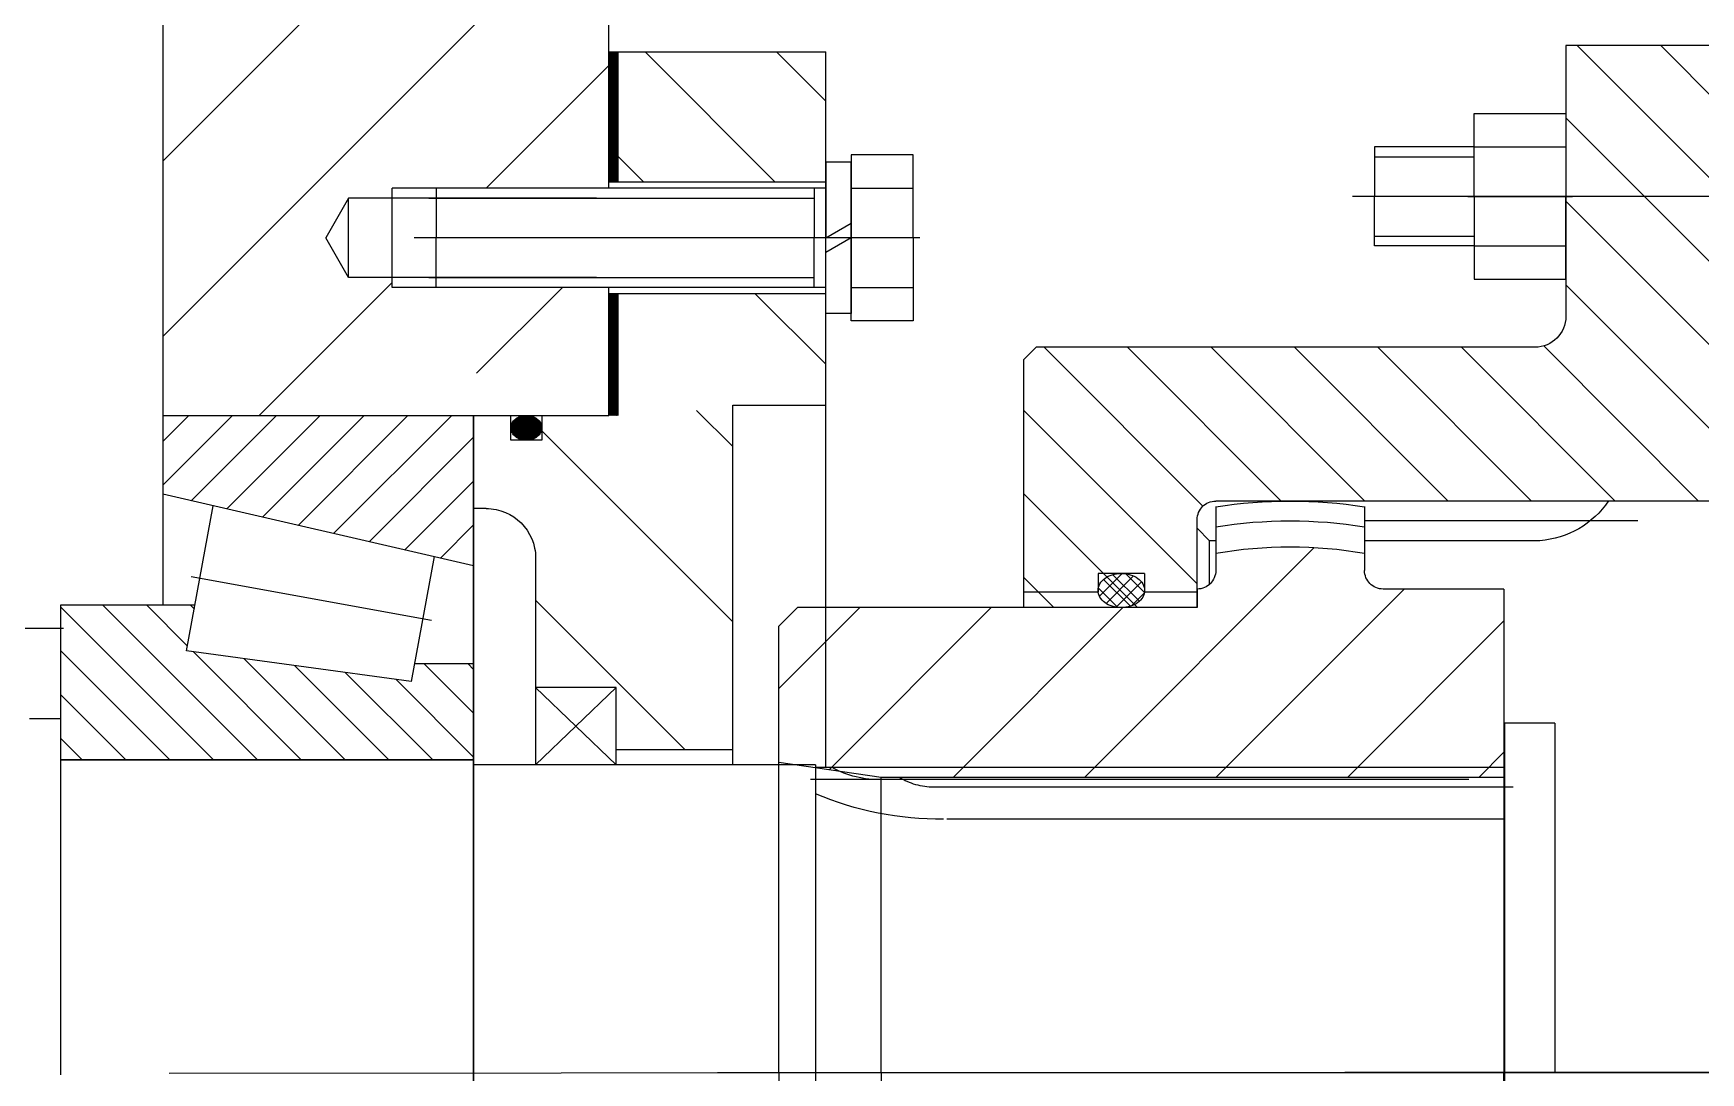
# Model space of a CAD drawing. Header units: millimetres. Extents: x 0 to 12600, y -349 to 8910.
# Drawn here: x 2510.5 to 2779.5, y 4841.2 to 5008.8 of the extents above; entities that cross this region are included whole.
import ezdxf

# ---------------------------------------------------------------- set-up
doc = ezdxf.new("R2010")
doc.units = ezdxf.units.MM
doc.header["$LTSCALE"] = 300
doc.linetypes.add('G', pattern=[2, 1.25, -0.25, 0.25, -0.25])
doc.linetypes.add('K', pattern=[2.5, 1.25, -0.25, 0.25, -0.25, 0.25, -0.25])
for name, color, linetype in [('01', 7, 'Continuous'), ('05', 142, 'G'), ('07', 6, 'K')]:
    doc.layers.add(name, color=color, linetype=linetype)

# ---------------------------------------------------------------- blocks, each defined once
blk = doc.blocks.new('FDSDSDFG')
at = {"layer": '05', "color": 4, "linetype": 'G', "ltscale": 0.8}
blk.add_line((-3508.49, 15467.5), (-3508.98, 14900.23), dxfattribs=at)
at = {"layer": '07', "color": 6, "linetype": 'K', "ltscale": 0.8}
for p, q in [((-3459.4, 15382.96), (-3558.56, 15382.96)), ((-3467.73, 15382.96), (-3467.73, 15292.96)), ((-3459.4, 15382.96), (-3459.4, 15271.78)), ((-3461.35, 15377.2), (-3461.35, 15270.98)), ((-3387.35, 15287.56), (-3387.35, 15277.56)), ((-3373.98, 15287.56), (-3387.35, 15287.56)), ((-3381.98, 15277.56), (-3381.98, 15287.56)), ((-3373.98, 15288.62), (-3373.98, 15207.01)), ((-3373.98, 15287.56), (-3360.6, 15287.56)), ((-3365.98, 15277.56), (-3365.98, 15287.56)), ((-3360.6, 15287.56), (-3360.6, 15277.56)), ((-3373.98, 15279.65), (-3373.98, 15271.36)), ((-3387.35, 15277.56), (-3373.98, 15277.56)), ((-3386.18, 15277.56), (-3386.18, 15273.46)), ((-3373.98, 15277.56), (-3386.18, 15277.56)), ((-3373.98, 15277.56), (-3376.34, 15273.46)), ((-3373.98, 15278.31), (-3373.98, 15224.84)), ((-3373.98, 15277.56), (-3361.78, 15277.56)), ((-3373.98, 15273.46), (-3371.61, 15277.56)), ((-3360.6, 15277.56), (-3373.98, 15277.56)), ((-3361.78, 15277.56), (-3361.78, 15273.46)), ((-3459.4, 15273.46), (-3343.98, 15273.46)), ((-3400.98, 15258.46), (-3400.98, 15273.46)), ((-3386.18, 15273.46), (-3373.98, 15273.46)), ((-3382.98, 15273.46), (-3382.98, 15238.46)), ((-3381.98, 15273.46), (-3381.98, 15209.38)), ((-3361.78, 15273.46), (-3373.98, 15273.46)), ((-3365.98, 15273.46), (-3365.98, 15209.38)), ((-3364.98, 15273.46), (-3364.98, 15238.46)), ((-3343.98, 15238.46), (-3343.98, 15273.46)), ((-3458.97, 15271.78), (-3558.98, 15271.78)), ((-3458.97, 15271.78), (-3458.97, 15216.63)), ((-3381.98, 15271.56), (-3373.98, 15271.56)), ((-3380.38, 15209.38), (-3380.38, 15271.56)), ((-3365.98, 15271.56), (-3373.98, 15271.56)), ((-3367.58, 15209.38), (-3367.58, 15271.56)), ((-3458.97, 15258.46), (-3400.98, 15258.46)), ((-3456.48, 15239.63), (-3456.48, 15258.46)), ((-3456.48, 15249.16), (-3456.48, 15256.46)), ((-3402.61, 15238.46), (-3381.98, 15238.46)), ((-3402.61, 15216.63), (-3402.61, 15238.46)), ((-3402.61, 15238.46), (-3381.98, 15238.46)), ((-3365.98, 15238.46), (-3343.98, 15238.46)), ((-3365.98, 15238.46), (-3113.69, 15238.46)), ((-3402.61, 15166.46), (-3402.61, 15236.46)), ((-3402.61, 15216.63), (-3402.61, 15231.63)), ((-3402.61, 15227.63), (-3406.61, 15227.63)), ((-3406.61, 15227.63), (-3406.61, 15222.63)), ((-3425.62, 15226.63), (-3458.98, 15226.63)), ((-3406.61, 15222.63), (-3402.61, 15222.63)), ((-3402.61, 15216.63), (-3615.34, 15216.63)), ((-3615.34, 15216.63), (-3402.61, 15216.63)), ((-3458.18, 15216.63), (-3458.18, 15149.96)), ((-3458.18, 15149.96), (-3458.18, 15216.63)), ((-3445.19, 15204.11), (-3457.72, 15216.63)), ((-3442.66, 15208.65), (-3450.64, 15216.63)), ((-3442.66, 15215.72), (-3443.57, 15216.63)), ((-3442.66, 15216.63), (-3442.66, 15207.09)), ((-3426.86, 15216.63), (-3415.32, 15166.46)), ((-3425.63, 15211.29), (-3420.29, 15216.63)), ((-3424.31, 15205.54), (-3413.22, 15216.63)), ((-3422.99, 15199.79), (-3406.15, 15216.63)), ((-3417.62, 15218.63), (-3417.61, 15216.63)), ((-3421.67, 15194.04), (-3402.61, 15213.09)), ((-3444.08, 15195.92), (-3458.18, 15210.02)), ((-3425.39, 15210.25), (-3445.53, 15206.56)), ((-3435.72, 15209.81), (-3428.63, 15171.06)), ((-3381.98, 15210.56), (-3373.98, 15210.56)), ((-3365.98, 15210.56), (-3373.98, 15210.56)), ((-3445.53, 15206.56), (-3440.58, 15170.32)), ((-3420.35, 15188.29), (-3402.61, 15206.02)), ((-3442.96, 15187.73), (-3458.18, 15202.95)), ((-3419.02, 15182.54), (-3402.61, 15198.95)), ((-3441.84, 15179.55), (-3458.18, 15195.88)), ((-3417.7, 15176.79), (-3402.61, 15191.88)), ((-3440.72, 15171.36), (-3458.18, 15188.81)), ((-3416.38, 15171.04), (-3402.61, 15184.81)), ((-3433.24, 15156.8), (-3458.18, 15181.74)), ((-3413.89, 15166.46), (-3402.61, 15177.74)), ((-3433.47, 15149.96), (-3458.18, 15174.67)), ((-3440.58, 15170.32), (-3417.2, 15174.6)), ((-3433.24, 15170.94), (-3433.85, 15171.56)), ((-3433.24, 15171.67), (-3433.24, 15149.96)), ((-3433.24, 15163.87), (-3439.83, 15170.46)), ((-3406.82, 15166.46), (-3402.61, 15170.67)), ((-3440.54, 15149.96), (-3458.18, 15167.6)), ((-3408.98, 15166.46), (-3433.24, 15166.46)), ((-3113.69, 15166.46), (-3431.93, 15166.46)), ((-3447.61, 15149.96), (-3458.18, 15160.53)), ((-3454.68, 15149.96), (-3458.18, 15153.46)), ((-3433.24, 15149.96), (-3508.98, 15149.96)), ((-3435.23, 15149.96), (-3508.98, 15149.96)), ((-3451.48, 15144.96), (-3451.48, 15149.96)), ((-3437.01, 15150.46), (-3437.01, 14999.46)), ((-3437.01, 15150.46), (-3437.01, 14999.46))]:
    blk.add_line(p, q, dxfattribs=at)
at = {"layer": '07', "color": 6, "linetype": 'K'}
for p, q in [((-3382.98, 15262.07), (-3394.37, 15273.46)), ((-3343.98, 15265.5), (-3351.94, 15273.46)), ((-3343.98, 15244.28), (-3364.98, 15265.28)), ((-3405.11, 15227.63), (-3435.93, 15258.46)), ((-3401.8, 15252.61), (-3407.65, 15258.46)), ((-3432.39, 15226.63), (-3456.48, 15250.72)), ((-3360.87, 15239.96), (-3364.98, 15244.07)), ((-3458.97, 15239.63), (-3446.48, 15239.63)), ((-3458.97, 15239.63), (-3446.48, 15226.63)), ((-3446.48, 15239.63), (-3458.97, 15226.63)), ((-3446.48, 15239.63), (-3446.48, 15226.63)), ((-3402.61, 15239.96), (-3382.98, 15239.96)), ((-3402.61, 15238.56), (-3401.22, 15239.96)), ((-3402.61, 15238.7), (-3401.36, 15239.96)), ((-3402.61, 15238.84), (-3401.5, 15239.96)), ((-3402.61, 15238.98), (-3401.64, 15239.96)), ((-3402.61, 15239.12), (-3401.78, 15239.96)), ((-3402.61, 15239.27), (-3401.92, 15239.96)), ((-3402.61, 15239.41), (-3402.06, 15239.96)), ((-3402.61, 15239.55), (-3402.21, 15239.96)), ((-3402.61, 15239.69), (-3402.35, 15239.96)), ((-3402.61, 15239.83), (-3402.49, 15239.96)), ((-3402.57, 15238.46), (-3401.07, 15239.96)), ((-3402.43, 15238.46), (-3400.93, 15239.96)), ((-3402.29, 15238.46), (-3400.79, 15239.96)), ((-3402.15, 15238.46), (-3400.65, 15239.96)), ((-3402.01, 15238.46), (-3400.51, 15239.96)), ((-3401.87, 15238.46), (-3400.37, 15239.96)), ((-3401.73, 15238.46), (-3400.23, 15239.96)), ((-3401.58, 15238.46), (-3400.08, 15239.96)), ((-3401.44, 15238.46), (-3399.94, 15239.96)), ((-3401.3, 15238.46), (-3399.8, 15239.96)), ((-3401.16, 15238.46), (-3399.66, 15239.96)), ((-3401.02, 15238.46), (-3399.52, 15239.96)), ((-3400.88, 15238.46), (-3399.38, 15239.96)), ((-3400.74, 15238.46), (-3399.24, 15239.96)), ((-3400.59, 15238.46), (-3399.09, 15239.96)), ((-3400.45, 15238.46), (-3398.95, 15239.96)), ((-3400.31, 15238.46), (-3398.81, 15239.96)), ((-3400.17, 15238.46), (-3398.67, 15239.96)), ((-3400.03, 15238.46), (-3398.53, 15239.96)), ((-3399.89, 15238.46), (-3398.39, 15239.96)), ((-3399.75, 15238.46), (-3398.25, 15239.96)), ((-3399.6, 15238.46), (-3398.1, 15239.96)), ((-3399.46, 15238.46), (-3397.96, 15239.96)), ((-3399.32, 15238.46), (-3397.82, 15239.96)), ((-3399.18, 15238.46), (-3397.68, 15239.96)), ((-3399.04, 15238.46), (-3397.54, 15239.96)), ((-3398.9, 15238.46), (-3397.4, 15239.96)), ((-3398.76, 15238.46), (-3397.26, 15239.96)), ((-3398.61, 15238.46), (-3397.11, 15239.96)), ((-3398.47, 15238.46), (-3396.97, 15239.96)), ((-3398.33, 15238.46), (-3396.83, 15239.96)), ((-3398.19, 15238.46), (-3396.69, 15239.96)), ((-3398.05, 15238.46), (-3396.55, 15239.96)), ((-3397.91, 15238.46), (-3396.41, 15239.96)), ((-3397.77, 15238.46), (-3396.27, 15239.96)), ((-3397.62, 15238.46), (-3396.12, 15239.96)), ((-3397.48, 15238.46), (-3395.98, 15239.96)), ((-3397.34, 15238.46), (-3395.84, 15239.96)), ((-3397.2, 15238.46), (-3395.7, 15239.96)), ((-3397.06, 15238.46), (-3395.56, 15239.96)), ((-3396.92, 15238.46), (-3395.42, 15239.96)), ((-3396.78, 15238.46), (-3395.28, 15239.96)), ((-3396.63, 15238.46), (-3395.13, 15239.96)), ((-3396.49, 15238.46), (-3394.99, 15239.96)), ((-3396.35, 15238.46), (-3394.85, 15239.96)), ((-3396.21, 15238.46), (-3394.71, 15239.96)), ((-3396.07, 15238.46), (-3394.57, 15239.96)), ((-3395.93, 15238.46), (-3394.43, 15239.96)), ((-3395.79, 15238.46), (-3394.29, 15239.96)), ((-3395.64, 15238.46), (-3394.14, 15239.96)), ((-3395.5, 15238.46), (-3394, 15239.96)), ((-3395.36, 15238.46), (-3393.86, 15239.96)), ((-3395.22, 15238.46), (-3393.72, 15239.96)), ((-3395.08, 15238.46), (-3393.58, 15239.96)), ((-3394.94, 15238.46), (-3393.44, 15239.96)), ((-3394.8, 15238.46), (-3393.3, 15239.96)), ((-3394.65, 15238.46), (-3393.15, 15239.96)), ((-3394.51, 15238.46), (-3393.01, 15239.96)), ((-3394.37, 15238.46), (-3392.87, 15239.96)), ((-3394.23, 15238.46), (-3392.73, 15239.96)), ((-3394.09, 15238.46), (-3392.59, 15239.96)), ((-3393.95, 15238.46), (-3392.45, 15239.96)), ((-3393.81, 15238.46), (-3392.31, 15239.96)), ((-3393.66, 15238.46), (-3392.16, 15239.96)), ((-3393.52, 15238.46), (-3392.02, 15239.96)), ((-3393.38, 15238.46), (-3391.88, 15239.96)), ((-3393.24, 15238.46), (-3391.74, 15239.96)), ((-3393.1, 15238.46), (-3391.6, 15239.96)), ((-3392.96, 15238.46), (-3391.46, 15239.96)), ((-3392.82, 15238.46), (-3391.32, 15239.96)), ((-3392.67, 15238.46), (-3391.17, 15239.96)), ((-3392.53, 15238.46), (-3391.03, 15239.96)), ((-3392.39, 15238.46), (-3390.89, 15239.96)), ((-3392.25, 15238.46), (-3390.75, 15239.96)), ((-3392.11, 15238.46), (-3390.61, 15239.96)), ((-3391.97, 15238.46), (-3390.47, 15239.96)), ((-3391.83, 15238.46), (-3390.33, 15239.96)), ((-3391.68, 15238.46), (-3390.18, 15239.96)), ((-3391.54, 15238.46), (-3390.04, 15239.96)), ((-3391.4, 15238.46), (-3389.9, 15239.96)), ((-3391.26, 15238.46), (-3389.76, 15239.96)), ((-3391.12, 15238.46), (-3389.62, 15239.96)), ((-3390.98, 15238.46), (-3389.48, 15239.96)), ((-3390.84, 15238.46), (-3389.34, 15239.96)), ((-3390.69, 15238.46), (-3389.19, 15239.96)), ((-3390.55, 15238.46), (-3389.05, 15239.96)), ((-3390.41, 15238.46), (-3388.91, 15239.96)), ((-3390.27, 15238.46), (-3388.77, 15239.96)), ((-3390.13, 15238.46), (-3388.63, 15239.96)), ((-3389.99, 15238.46), (-3388.49, 15239.96)), ((-3389.91, 15166.46), (-3317.91, 15238.46)), ((-3389.85, 15238.46), (-3388.35, 15239.96)), ((-3389.7, 15238.46), (-3388.2, 15239.96)), ((-3389.56, 15238.46), (-3388.06, 15239.96)), ((-3389.42, 15238.46), (-3387.92, 15239.96)), ((-3389.28, 15238.46), (-3387.78, 15239.96)), ((-3389.14, 15238.46), (-3387.64, 15239.96)), ((-3389, 15238.46), (-3387.5, 15239.96)), ((-3388.86, 15238.46), (-3387.36, 15239.96)), ((-3388.71, 15238.46), (-3387.21, 15239.96)), ((-3388.57, 15238.46), (-3387.07, 15239.96)), ((-3388.43, 15238.46), (-3386.93, 15239.96)), ((-3388.29, 15238.46), (-3386.79, 15239.96)), ((-3388.15, 15238.46), (-3386.65, 15239.96)), ((-3388.01, 15238.46), (-3386.51, 15239.96)), ((-3387.65, 15238.46), (-3387.99, 15238.8)), ((-3387.87, 15238.46), (-3386.37, 15239.96)), ((-3387.72, 15238.46), (-3386.22, 15239.96)), ((-3387.58, 15238.46), (-3386.08, 15239.96)), ((-3387.44, 15238.46), (-3385.94, 15239.96)), ((-3387.3, 15238.46), (-3385.8, 15239.96)), ((-3387.16, 15238.46), (-3385.66, 15239.96)), ((-3387.02, 15238.46), (-3385.52, 15239.96)), ((-3386.88, 15238.46), (-3385.38, 15239.96)), ((-3386.73, 15238.46), (-3385.23, 15239.96)), ((-3386.59, 15238.46), (-3385.09, 15239.96)), ((-3386.45, 15238.46), (-3384.95, 15239.96)), ((-3386.31, 15238.46), (-3384.81, 15239.96)), ((-3386.17, 15238.46), (-3384.67, 15239.96)), ((-3386.03, 15238.46), (-3384.53, 15239.96)), ((-3385.89, 15238.46), (-3384.39, 15239.96)), ((-3385.74, 15238.46), (-3384.24, 15239.96)), ((-3385.6, 15238.46), (-3384.1, 15239.96)), ((-3385.46, 15238.46), (-3383.96, 15239.96)), ((-3385.32, 15238.46), (-3383.82, 15239.96)), ((-3385.18, 15238.46), (-3383.68, 15239.96)), ((-3385.04, 15238.46), (-3383.54, 15239.96)), ((-3384.9, 15238.46), (-3383.4, 15239.96)), ((-3384.75, 15238.46), (-3383.25, 15239.96)), ((-3384.61, 15238.46), (-3383.11, 15239.96)), ((-3384.47, 15238.46), (-3382.98, 15239.95)), ((-3384.33, 15238.46), (-3382.98, 15239.81)), ((-3384.19, 15238.46), (-3382.98, 15239.67)), ((-3384.05, 15238.46), (-3382.98, 15239.53)), ((-3383.91, 15238.46), (-3382.98, 15239.39)), ((-3383.76, 15238.46), (-3382.98, 15239.25)), ((-3383.62, 15238.46), (-3382.98, 15239.1)), ((-3383.48, 15238.46), (-3382.98, 15238.96)), ((-3383.34, 15238.46), (-3382.98, 15238.82)), ((-3383.2, 15238.46), (-3382.98, 15238.68)), ((-3383.06, 15238.46), (-3382.98, 15238.54)), ((-3365.98, 15218.67), (-3346.19, 15238.46)), ((-3364.98, 15239.96), (-3343.98, 15239.96)), ((-3364.98, 15238.58), (-3363.6, 15239.96)), ((-3364.98, 15238.72), (-3363.74, 15239.96)), ((-3364.98, 15238.86), (-3363.88, 15239.96)), ((-3364.98, 15239), (-3364.02, 15239.96)), ((-3364.98, 15239.14), (-3364.16, 15239.96)), ((-3364.98, 15239.29), (-3364.3, 15239.96)), ((-3364.98, 15239.43), (-3364.45, 15239.96)), ((-3364.98, 15239.57), (-3364.59, 15239.96)), ((-3364.98, 15239.71), (-3364.73, 15239.96)), ((-3364.98, 15239.85), (-3364.87, 15239.96)), ((-3364.96, 15238.46), (-3363.46, 15239.96)), ((-3364.81, 15238.46), (-3363.31, 15239.96)), ((-3364.67, 15238.46), (-3363.17, 15239.96)), ((-3364.53, 15238.46), (-3363.03, 15239.96)), ((-3364.39, 15238.46), (-3362.89, 15239.96)), ((-3364.25, 15238.46), (-3362.75, 15239.96)), ((-3364.11, 15238.46), (-3362.61, 15239.96)), ((-3363.97, 15238.46), (-3362.47, 15239.96)), ((-3363.82, 15238.46), (-3362.32, 15239.96)), ((-3363.68, 15238.46), (-3362.18, 15239.96)), ((-3363.54, 15238.46), (-3362.04, 15239.96)), ((-3363.4, 15238.46), (-3361.9, 15239.96)), ((-3363.26, 15238.46), (-3361.76, 15239.96)), ((-3363.12, 15238.46), (-3361.62, 15239.96)), ((-3362.98, 15238.46), (-3361.48, 15239.96)), ((-3362.83, 15238.46), (-3361.33, 15239.96)), ((-3362.69, 15238.46), (-3361.19, 15239.96)), ((-3362.55, 15238.46), (-3361.05, 15239.96)), ((-3362.41, 15238.46), (-3360.91, 15239.96)), ((-3362.27, 15238.46), (-3360.77, 15239.96)), ((-3362.13, 15238.46), (-3360.63, 15239.96)), ((-3361.99, 15238.46), (-3360.49, 15239.96)), ((-3361.84, 15238.46), (-3360.34, 15239.96)), ((-3361.7, 15238.46), (-3360.2, 15239.96)), ((-3361.62, 15166.46), (-3289.62, 15238.46)), ((-3361.56, 15238.46), (-3360.06, 15239.96)), ((-3361.42, 15238.46), (-3359.92, 15239.96)), ((-3361.28, 15238.46), (-3359.78, 15239.96)), ((-3361.14, 15238.46), (-3359.64, 15239.96)), ((-3361, 15238.46), (-3359.5, 15239.96)), ((-3360.85, 15238.46), (-3359.35, 15239.96)), ((-3360.71, 15238.46), (-3359.21, 15239.96)), ((-3360.57, 15238.46), (-3359.07, 15239.96)), ((-3360.43, 15238.46), (-3358.93, 15239.96)), ((-3360.29, 15238.46), (-3358.79, 15239.96)), ((-3360.15, 15238.46), (-3358.65, 15239.96)), ((-3360.01, 15238.46), (-3358.51, 15239.96)), ((-3359.86, 15238.46), (-3358.36, 15239.96)), ((-3359.72, 15238.46), (-3358.22, 15239.96)), ((-3359.58, 15238.46), (-3358.08, 15239.96)), ((-3359.44, 15238.46), (-3357.94, 15239.96)), ((-3359.3, 15238.46), (-3357.8, 15239.96)), ((-3359.16, 15238.46), (-3357.66, 15239.96)), ((-3359.02, 15238.46), (-3357.52, 15239.96)), ((-3358.87, 15238.46), (-3357.37, 15239.96)), ((-3358.73, 15238.46), (-3357.23, 15239.96)), ((-3358.59, 15238.46), (-3357.09, 15239.96)), ((-3358.45, 15238.46), (-3356.95, 15239.96)), ((-3358.31, 15238.46), (-3356.81, 15239.96)), ((-3358.17, 15238.46), (-3356.67, 15239.96)), ((-3358.03, 15238.46), (-3356.53, 15239.96)), ((-3357.88, 15238.46), (-3356.38, 15239.96)), ((-3357.74, 15238.46), (-3356.24, 15239.96)), ((-3357.6, 15238.46), (-3356.1, 15239.96)), ((-3357.46, 15238.46), (-3355.96, 15239.96)), ((-3357.32, 15238.46), (-3355.82, 15239.96)), ((-3357.18, 15238.46), (-3355.68, 15239.96)), ((-3357.04, 15238.46), (-3355.54, 15239.96)), ((-3356.89, 15238.46), (-3355.39, 15239.96)), ((-3356.75, 15238.46), (-3355.25, 15239.96)), ((-3356.61, 15238.46), (-3355.11, 15239.96)), ((-3356.47, 15238.46), (-3354.97, 15239.96)), ((-3356.33, 15238.46), (-3354.83, 15239.96)), ((-3356.19, 15238.46), (-3354.69, 15239.96)), ((-3356.05, 15238.46), (-3354.55, 15239.96)), ((-3355.9, 15238.46), (-3354.4, 15239.96)), ((-3355.76, 15238.46), (-3354.26, 15239.96)), ((-3355.62, 15238.46), (-3354.12, 15239.96)), ((-3355.48, 15238.46), (-3353.98, 15239.96)), ((-3355.34, 15238.46), (-3353.84, 15239.96)), ((-3355.2, 15238.46), (-3353.7, 15239.96)), ((-3355.06, 15238.46), (-3353.56, 15239.96)), ((-3354.91, 15238.46), (-3353.41, 15239.96)), ((-3354.77, 15238.46), (-3353.27, 15239.96)), ((-3354.63, 15238.46), (-3353.13, 15239.96)), ((-3354.49, 15238.46), (-3352.99, 15239.96)), ((-3354.35, 15238.46), (-3352.85, 15239.96)), ((-3354.21, 15238.46), (-3352.71, 15239.96)), ((-3354.07, 15238.46), (-3352.57, 15239.96)), ((-3353.92, 15238.46), (-3352.42, 15239.96)), ((-3353.78, 15238.46), (-3352.28, 15239.96)), ((-3353.64, 15238.46), (-3352.14, 15239.96)), ((-3353.5, 15238.46), (-3352, 15239.96)), ((-3353.36, 15238.46), (-3351.86, 15239.96)), ((-3353.22, 15238.46), (-3351.72, 15239.96)), ((-3353.08, 15238.46), (-3351.58, 15239.96)), ((-3352.93, 15238.46), (-3351.43, 15239.96)), ((-3352.79, 15238.46), (-3351.29, 15239.96)), ((-3352.65, 15238.46), (-3351.15, 15239.96)), ((-3352.51, 15238.46), (-3351.01, 15239.96)), ((-3352.37, 15238.46), (-3350.87, 15239.96)), ((-3352.23, 15238.46), (-3350.73, 15239.96)), ((-3352.09, 15238.46), (-3350.59, 15239.96)), ((-3351.95, 15238.46), (-3350.45, 15239.96)), ((-3351.8, 15238.46), (-3350.3, 15239.96)), ((-3351.66, 15238.46), (-3350.16, 15239.96)), ((-3351.52, 15238.46), (-3350.02, 15239.96)), ((-3351.38, 15238.46), (-3349.88, 15239.96)), ((-3351.24, 15238.46), (-3349.74, 15239.96)), ((-3351.1, 15238.46), (-3349.6, 15239.96)), ((-3350.96, 15238.46), (-3349.46, 15239.96)), ((-3350.81, 15238.46), (-3349.31, 15239.96)), ((-3350.67, 15238.46), (-3349.17, 15239.96)), ((-3350.53, 15238.46), (-3349.03, 15239.96)), ((-3350.39, 15238.46), (-3348.89, 15239.96)), ((-3350.25, 15238.46), (-3348.75, 15239.96)), ((-3350.11, 15238.46), (-3348.61, 15239.96)), ((-3349.97, 15238.46), (-3348.47, 15239.96)), ((-3349.82, 15238.46), (-3348.32, 15239.96)), ((-3349.68, 15238.46), (-3348.18, 15239.96)), ((-3349.54, 15238.46), (-3348.04, 15239.96)), ((-3349.4, 15238.46), (-3347.9, 15239.96)), ((-3349.26, 15238.46), (-3347.76, 15239.96)), ((-3349.12, 15238.46), (-3347.62, 15239.96)), ((-3348.98, 15238.46), (-3347.48, 15239.96)), ((-3348.83, 15238.46), (-3347.33, 15239.96)), ((-3348.69, 15238.46), (-3347.19, 15239.96)), ((-3348.55, 15238.46), (-3347.05, 15239.96)), ((-3348.41, 15238.46), (-3346.91, 15239.96)), ((-3348.27, 15238.46), (-3346.77, 15239.96)), ((-3348.13, 15238.46), (-3346.63, 15239.96)), ((-3347.99, 15238.46), (-3346.49, 15239.96)), ((-3347.84, 15238.46), (-3346.34, 15239.96)), ((-3347.7, 15238.46), (-3346.2, 15239.96)), ((-3347.56, 15238.46), (-3346.06, 15239.96)), ((-3347.42, 15238.46), (-3345.92, 15239.96)), ((-3347.28, 15238.46), (-3345.78, 15239.96)), ((-3347.14, 15238.46), (-3345.64, 15239.96)), ((-3347, 15238.46), (-3345.5, 15239.96)), ((-3346.85, 15238.46), (-3345.35, 15239.96)), ((-3346.71, 15238.46), (-3345.21, 15239.96)), ((-3346.57, 15238.46), (-3345.07, 15239.96)), ((-3346.43, 15238.46), (-3344.93, 15239.96)), ((-3346.29, 15238.46), (-3344.79, 15239.96)), ((-3346.15, 15238.46), (-3344.65, 15239.96)), ((-3346.01, 15238.46), (-3344.51, 15239.96)), ((-3345.86, 15238.46), (-3344.36, 15239.96)), ((-3345.72, 15238.46), (-3344.22, 15239.96)), ((-3345.58, 15238.46), (-3344.08, 15239.96)), ((-3345.44, 15238.46), (-3343.98, 15239.92)), ((-3345.3, 15238.46), (-3343.98, 15239.78)), ((-3345.16, 15238.46), (-3343.98, 15239.64)), ((-3345.02, 15238.46), (-3343.98, 15239.5)), ((-3344.87, 15238.46), (-3343.98, 15239.35)), ((-3344.73, 15238.46), (-3343.98, 15239.21)), ((-3344.59, 15238.46), (-3343.98, 15239.07)), ((-3344.45, 15238.46), (-3343.98, 15238.93)), ((-3344.31, 15238.46), (-3343.98, 15238.79)), ((-3344.17, 15238.46), (-3343.98, 15238.65)), ((-3344.03, 15238.46), (-3343.98, 15238.51)), ((-3381.98, 15236.46), (-3381.98, 15203.46)), ((-3380.38, 15236.46), (-3380.38, 15196.46)), ((-3367.58, 15236.46), (-3367.58, 15196.46)), ((-3365.98, 15236.46), (-3365.98, 15203.46)), ((-3395.82, 15217.11), (-3381.98, 15230.96)), ((-3406.61, 15225.27), (-3404.28, 15227.6)), ((-3406.61, 15225.13), (-3404.17, 15227.57)), ((-3406.61, 15224.99), (-3404.06, 15227.54)), ((-3406.6, 15225.42), (-3404.41, 15227.62)), ((-3406.6, 15224.86), (-3403.96, 15227.5)), ((-3406.59, 15224.73), (-3403.87, 15227.45)), ((-3406.58, 15225.58), (-3404.53, 15227.63)), ((-3406.57, 15224.61), (-3403.77, 15227.4)), ((-3406.55, 15225.76), (-3404.68, 15227.63)), ((-3406.51, 15225.94), (-3404.83, 15227.62)), ((-3406.44, 15226.15), (-3405.01, 15227.59)), ((-3406.35, 15226.39), (-3405.21, 15227.52)), ((-3406.17, 15226.7), (-3405.5, 15227.38)), ((-3406.55, 15224.49), (-3403.69, 15227.35)), ((-3406.52, 15224.37), (-3403.6, 15227.29)), ((-3406.49, 15224.26), (-3403.52, 15227.23)), ((-3406.46, 15224.16), (-3403.45, 15227.16)), ((-3406.42, 15224.05), (-3403.37, 15227.09)), ((-3406.38, 15223.95), (-3403.31, 15227.02)), ((-3406.33, 15223.85), (-3403.24, 15226.95)), ((-3406.29, 15223.76), (-3403.18, 15226.87)), ((-3406.24, 15223.67), (-3403.12, 15226.79)), ((-3406.18, 15223.58), (-3403.06, 15226.7)), ((-3406.13, 15223.49), (-3403, 15226.62)), ((-3406.07, 15223.41), (-3402.95, 15226.53)), ((-3406, 15223.33), (-3402.91, 15226.43)), ((-3405.94, 15223.26), (-3402.86, 15226.34)), ((-3405.87, 15223.19), (-3402.82, 15226.24)), ((-3405.8, 15223.12), (-3402.78, 15226.13)), ((-3405.72, 15223.05), (-3402.75, 15226.03)), ((-3405.64, 15222.99), (-3402.72, 15225.92)), ((-3405.56, 15222.93), (-3402.69, 15225.8)), ((-3405.47, 15222.87), (-3402.66, 15225.68)), ((-3405.38, 15222.82), (-3402.64, 15225.56)), ((-3405.29, 15222.78), (-3402.63, 15225.44)), ((-3405.19, 15222.74), (-3402.62, 15225.3)), ((-3405.08, 15222.7), (-3402.62, 15225.17)), ((-3404.97, 15222.67), (-3402.62, 15225.02)), ((-3404.85, 15222.65), (-3402.63, 15224.87)), ((-3404.72, 15222.64), (-3402.64, 15224.71)), ((-3404.58, 15222.63), (-3402.67, 15224.55)), ((-3404.43, 15222.64), (-3402.71, 15224.36)), ((-3404.26, 15222.67), (-3402.77, 15224.16)), ((-3404.06, 15222.73), (-3402.86, 15223.93)), ((-3403.8, 15222.85), (-3403.01, 15223.64)), ((-3402.61, 15182.03), (-3381.19, 15203.46)), ((-3381.98, 15203.46), (-3365.98, 15203.46)), ((-3380.38, 15196.46), (-3367.58, 15196.46)), ((-3380.38, 15196.46), (-3373.98, 15192.76)), ((-3367.58, 15196.46), (-3373.98, 15192.76))]:
    blk.add_line(p, q, dxfattribs=at)
at = {"layer": '07', "color": 6, "linetype": 'K', "ltscale": 0.8}
for centre, radius, start, end in [((-3416.9, 15291.73), 50.83, 179.178, 203.1109), ((-3446.11, 15281.97), 15.25, 178.1544, 209.3871), ((-3425.62, 15218.63), 8, 0, 90)]:
    blk.add_arc(centre, radius, start, end, dxfattribs=at)
at = {"layer": '07', "color": 6, "linetype": 'K', "ltscale": 0.8, "extrusion": (0, 0, -1)}
blk.add_ellipse((-3404.61, 15225.13), major_axis=(0, 2.5), ratio=0.8, dxfattribs=at)
blk = doc.blocks.new('rtrtret')
at = {"layer": '07', "linetype": 'K'}
h = blk.add_hatch(dxfattribs=at)
h.set_pattern_fill('LINE', color=6, scale=3, angle=45, style=0)
h.set_pattern_definition([(45, (-8116.362, 5898.771), (-6.73519, 6.73519), [])])
h.paths.add_polyline_path([(-7720.82, 6476.85), (-7745.82, 6476.85), (-7745.82, 6457.53, -0.414214), (-7750.82, 6452.53), (-7831.32, 6452.53), (-7833.32, 6450.53), (-7833.32, 6410.53), (-7805.32, 6410.53), (-7805.32, 6413.53), (-7805.32, 6424.73, -0.414214), (-7802.32, 6427.73), (-7720.82, 6427.73)])
edge = h.paths.add_edge_path()
edge.add_line((-7813.82, 6416.04), (-7813.82, 6412.8))
edge.add_ellipse((-7817.57, 6413.29), major_axis=(3.75, 0), ratio=0.736357, start_angle=180, end_angle=360, ccw=False)
edge.add_line((-7821.32, 6412.8), (-7821.32, 6416.04))
edge.add_line((-7821.32, 6416.04), (-7817.91, 6416.04))
edge.add_ellipse((-7817.57, 6413.29), major_axis=(3.75, 0), ratio=0.736357, start_angle=84.8056, end_angle=95.1944, ccw=False)
edge.add_ellipse((-7817.57, 6413.29), major_axis=(3.75, 0), ratio=0.736357, start_angle=0, end_angle=84.8056)
edge.add_line((-7817.23, 6416.04), (-7813.82, 6416.04))
h.paths.add_polyline_path([(-7720.82, 6501.18), (-7745.82, 6501.18), (-7745.82, 6476.85), (-7720.82, 6476.85)])
h.paths.add_polyline_path([(-7720.82, 6243.33), (-7802.32, 6243.33, -0.414214), (-7805.32, 6246.33), (-7805.32, 6260.53), (-7833.32, 6260.53), (-7833.32, 6220.53), (-7831.32, 6218.53), (-7750.82, 6218.53, -0.414214), (-7745.82, 6213.53), (-7745.82, 6194.2), (-7720.82, 6194.2)])
h.paths.add_polyline_path([(-7720.82, 6194.2), (-7745.82, 6194.2), (-7745.82, 6180.82), (-7745.82, 6169.87), (-7720.82, 6169.87)])
h = blk.add_hatch(dxfattribs=at)
h.set_pattern_fill('_USER', color=6, scale=15, angle=-45, style=0, pattern_type=0)
h.set_pattern_definition([(315, (-8982.795, 6010.429), (10.6066, 10.6066), [])])
h.paths.add_polyline_path([(-7755.82, 6383.15), (-7755.82, 6413.53), (-7775.32, 6413.53, -0.414214), (-7778.32, 6416.53), (-7778.32, 6419.32, 0.084157), (-7802.32, 6419.32), (-7802.32, 6416.53, -0.414214), (-7805.32, 6413.53), (-7805.32, 6410.53), (-7830.32, 6410.53), (-7869.82, 6410.53), (-7872.82, 6407.53), (-7872.82, 6385.53), (-7856.3, 6383.15)])
h.paths.add_polyline_path([(-7856.3, 6287.9), (-7872.82, 6285.53), (-7872.82, 6263.53), (-7869.82, 6260.53), (-7805.32, 6260.53), (-7805.32, 6257.53, -0.414214), (-7802.32, 6254.53), (-7802.32, 6251.74, 0.084157), (-7778.32, 6251.74), (-7778.32, 6254.53, -0.414214), (-7775.32, 6257.53), (-7755.82, 6257.53), (-7755.82, 6287.9)])
at = {"layer": '05'}
blk.add_line((-7882.75, 6335.53), (-7289.19, 6335.53), dxfattribs=at)
at = {"layer": '07', "color": 6, "linetype": 'K'}
for p, q in [((-7755.82, 6413.53), (-7755.82, 6335.53)), ((-7872.82, 6335.53), (-7872.82, 6385.53)), ((-7856.3, 6335.53), (-7856.3, 6383.15)), ((-7872.82, 6335.53), (-7872.82, 6285.53)), ((-7856.3, 6335.53), (-7856.3, 6287.9)), ((-7755.82, 6257.53), (-7755.82, 6335.53)), ((-7856.3, 6287.9), (-7872.82, 6285.53)), ((-7755.82, 6287.9), (-7856.3, 6287.9)), ((-7754.31, 6289.49), (-7847.82, 6289.49)), ((-7872.82, 6285.53), (-7872.82, 6263.53)), ((-7872.82, 6263.53), (-7869.82, 6260.53)), ((-7805.32, 6260.53), (-7869.82, 6260.53)), ((-7833.32, 6260.53), (-7833.32, 6220.53)), ((-7805.32, 6260.53), (-7830.32, 6260.53)), ((-7821.28, 6257.36), (-7818.15, 6260.49)), ((-7814.32, 6256.39), (-7818.39, 6260.46)), ((-7805.32, 6257.53), (-7805.32, 6260.53)), ((-7805.32, 6260.53), (-7805.32, 6246.33)), ((-7805.32, 6260.53), (-7805.32, 6246.33)), ((-7821.32, 6258.03), (-7833.32, 6258.03)), ((-7821.32, 6255.01), (-7821.32, 6258.01)), ((-7817.43, 6255.01), (-7821.1, 6258.69)), ((-7820.43, 6255.97), (-7816.1, 6260.3)), ((-7815.59, 6255.42), (-7820.02, 6259.85)), ((-7818.96, 6255.2), (-7814.65, 6259.5)), ((-7816.86, 6255.05), (-7813.84, 6258.07)), ((-7813.86, 6258.18), (-7815.93, 6260.25)), ((-7805.32, 6258.03), (-7813.82, 6258.03)), ((-7813.82, 6255.01), (-7813.82, 6258.01)), ((-7805.32, 6257.53), (-7805.32, 6257.53)), ((-7803.32, 6256.76), (-7803.32, 6249.73)), ((-7755.82, 6257.53), (-7775.32, 6257.53)), ((-7813.82, 6255.01), (-7821.32, 6255.01)), ((-7802.32, 6244.24), (-7802.32, 6254.53)), ((-7778.32, 6244.24), (-7778.32, 6254.53)), ((-7805.32, 6247.73), (-7803.32, 6249.73)), ((-7802.32, 6249.73), (-7803.32, 6249.73)), ((-7750.02, 6249.73), (-7778.32, 6249.73)), ((-7734.21, 6246.53), (-7778.32, 6246.53)), ((-7720.82, 6243.33), (-7802.32, 6243.33)), ((-7831.32, 6218.53), (-7833.32, 6220.53)), ((-7750.82, 6218.53), (-7831.32, 6218.53)), ((-7745.82, 6169.87), (-7745.82, 6213.53)), ((-7760.62, 6194.2), (-7760.62, 6207.57)), ((-7760.62, 6207.57), (-7745.82, 6207.57)), ((-7745.82, 6207.57), (-7745.82, 6194.2)), ((-7776.72, 6202.2), (-7776.72, 6194.2)), ((-7760.62, 6202.2), (-7776.72, 6202.2)), ((-7760.62, 6202.2), (-7745.82, 6202.2)), ((-7776.72, 6200.6), (-7760.62, 6200.6)), ((-7673.65, 6194.2), (-7780.27, 6194.2)), ((-7776.72, 6186.2), (-7776.72, 6194.2)), ((-7761.67, 6194.2), (-7744.77, 6194.2)), ((-7760.62, 6194.2), (-7760.62, 6180.82)), ((-7745.82, 6180.82), (-7745.82, 6194.2)), ((-7776.72, 6187.8), (-7760.62, 6187.8)), ((-7760.62, 6186.2), (-7776.72, 6186.2)), ((-7760.62, 6186.2), (-7745.82, 6186.2)), ((-7760.62, 6180.82), (-7745.82, 6180.82)), ((-7720.82, 6169.87), (-7745.82, 6169.87))]:
    blk.add_line(p, q, dxfattribs=at)
for centre, radius, start, end in [((-7847.87, 6279.08), 10.41, 89.7218, 122.0676), ((-7805.32, 6254.53), 3, 0, 90), ((-7775.32, 6254.53), 3, 90, 180), ((-7790.32, 6322.53), 71.8, 260.379, 279.621), ((-7751.12, 6235.03), 14.74, 34.2622, 85.6953), ((-7790.32, 6322.53), 76, 260.9153, 279.0847), ((-7802.32, 6246.33), 3, 180, 270), ((-7790.32, 6322.53), 79.2, 261.2853, 278.7147), ((-7750.82, 6213.53), 5, 0, 90)]:
    blk.add_arc(centre, radius, start, end, dxfattribs=at)
at = {"layer": '07', "color": 6, "linetype": 'K', "extrusion": (0, 0, -1)}
blk.add_ellipse((-7817.57, 6257.76), major_axis=(3.75, 0), ratio=0.736357, dxfattribs=at)

msp = doc.modelspace()

# ---------------------------------------------------------------- linework, layer by layer
at = {"layer": '01'}
for p, q in [((2747.87, 4897.58), (2747.87, 4841.19)), ((2755.98, 4897.58), (2747.87, 4897.58)), ((2755.98, 4897.58), (2755.98, 4841.19))]:
    msp.add_line(p, q, dxfattribs=at)

# ---------------------------------------------------------------- block references
at = {"layer": '01', "xscale": -1, "rotation": 270}
msp.add_blockref('FDSDSDFG', (-12635.09, 8349.81), dxfattribs=at)
at = {"layer": '05', "xscale": -1, "rotation": 180}
msp.add_blockref('rtrtret', (10503.61, 11176.72), dxfattribs=at)

doc.saveas('drawing.dxf')
